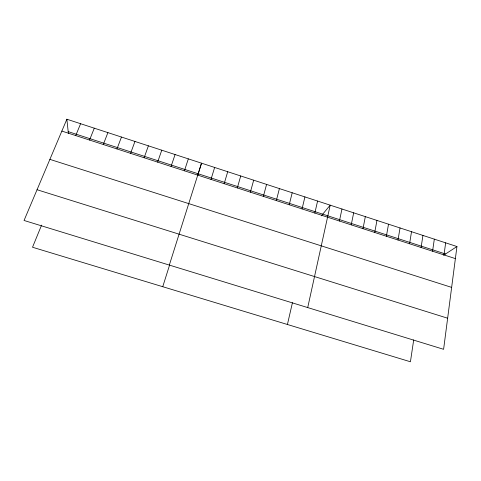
<?xml version="1.0" encoding="UTF-8"?>
<svg xmlns="http://www.w3.org/2000/svg" width="481" height="481" viewBox="0 0 481 481"><rect width="100%" height="100%" fill="white"/><g stroke="black" fill="none" stroke-linecap="round" stroke-linejoin="round"><path stroke-width="0.72" d="M456.95 246.531L443.602 349.308L24.05 220.472L66.865 119.228L456.95 246.531L443.656 255.219M443.999 254.918L445.659 242.845M432.569 251.214L434.325 239.147M413.696 339.905L410.431 361.772L32.522 247.246L41.594 225.108M421.091 247.499L422.943 235.431M409.572 243.765L411.52 231.704M397.997 240.013L400.042 227.958M386.381 236.249L388.522 224.2M374.717 232.467L376.954 220.424M362.999 228.667L365.338 216.636M351.232 224.855L353.673 212.824M339.424 221.026L341.961 209.007M307.714 307.581L330.194 205.165L321.35 215.825M287.422 324.495L292.442 302.669M314.839 213.059L317.586 201.052M302.062 208.922L304.918 196.915M289.225 204.762L292.195 192.767M276.334 200.583L279.413 188.594M263.384 196.386L266.576 184.403M250.373 192.172L253.679 180.195M237.307 187.933L240.728 175.968M224.176 183.682L227.717 171.723M210.991 179.407L214.646 167.454M197.841 175.096L201.515 163.173L169.324 265.079M162.746 286.712L169.619 264.947M184.433 170.803L188.324 158.868M171.062 166.468L175.072 154.545M157.63 162.115L161.766 150.198M144.138 157.744L148.395 145.839M130.585 153.349L134.963 141.45M116.961 148.936L121.465 137.049M103.283 144.504L107.906 132.624M89.538 140.049L94.288 128.18M75.727 135.57L80.61 123.713M37.049 189.736L447.637 318.212M49.892 159.367L451.641 287.391M68.188 131.62L445.52 253.998M61.857 131.079L455.381 258.61M66.865 119.228L68.404 133.64"/></g></svg>
